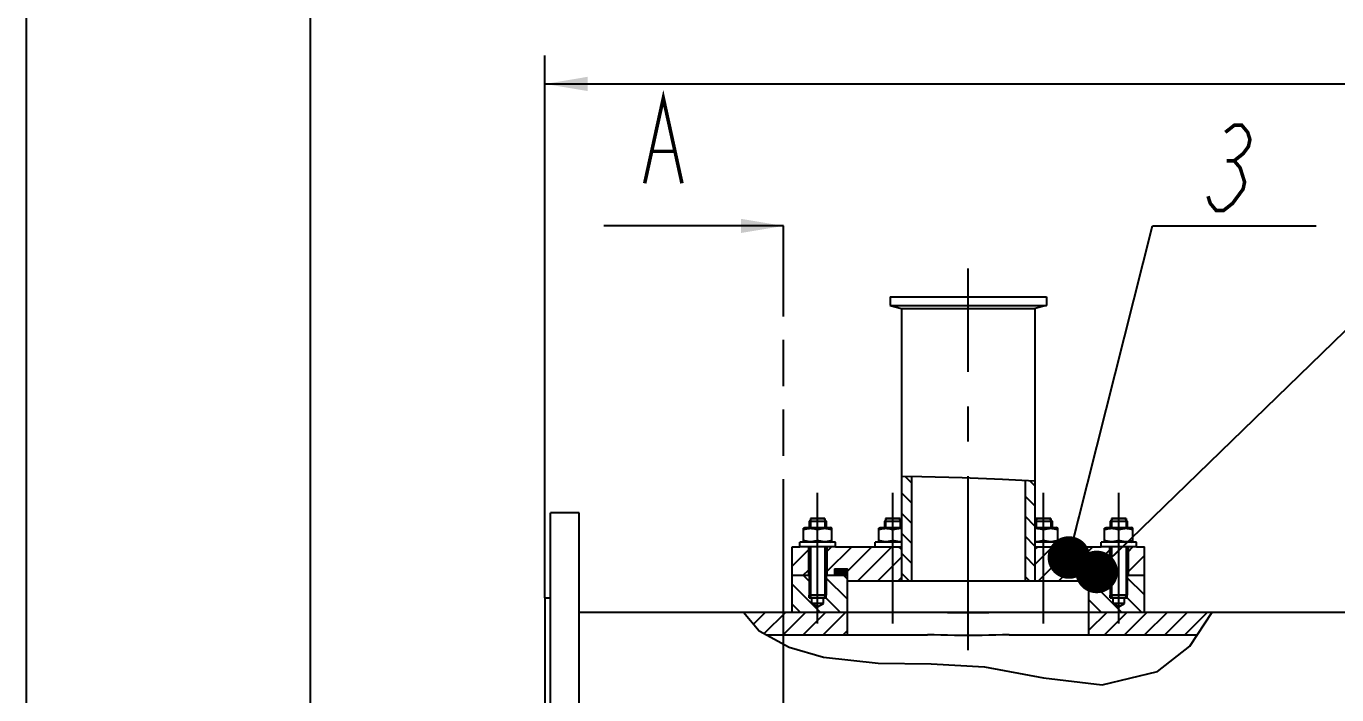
# Model space of a CAD drawing. Header units: millimetres. Extents: x 0 to 594, y 0 to 420.
# Drawn here: x 0 to 92.3, y 294.4 to 341.5 of the extents above; entities that cross this region are included whole.
import ezdxf

# ---------------------------------------------------------------- set-up
doc = ezdxf.new("R2010")
doc.units = ezdxf.units.MM
doc.header["$LTSCALE"] = 32.67
doc.linetypes.add('CENTER', pattern=[0.6, 0.375, -0.075, 0.075, -0.075])
doc.linetypes.add('PHANTOM', pattern=[0.8, 0.45, -0.05, 0.1, -0.05, 0.1, -0.05])
doc.layers.get('0').update_dxf_attribs({"linetype": 'CONTINUOUS'})
for name, color, linetype in [('ALL_AXIS', 7, 'CONTINUOUS'), ('ALL_CHAMFER', 7, 'CONTINUOUS'), ('ALL_DIMENSIONS', 7, 'CONTINUOUS'), ('ALL_ROUND', 7, 'CONTINUOUS'), ('DEFAULT_3', 7, 'PHANTOM')]:
    doc.layers.add(name, color=color, linetype=linetype)
doc.styles.get("Standard").update_dxf_attribs({"font": 'txt', "width": 0.7})
doc.dimstyles.new('DIMSTYLE_1', dxfattribs={"dimtxt": 3.5, "dimasz": 3, "dimexe": 0.18, "dimexo": 0.0625, "dimgap": 0.09, "dimtad": 1, "dimlfac": 5, "dimdsep": 46, "dimtxsty": 'STANDARD', "dimblk": '_FILLED', "dimblk1": '_FILLED', "dimblk2": '_FILLED', "dimcen": 0.09, "dimadec": 0, "dimazin": 0, "dimtp": 1.2, "dimtm": 1.2, "dimtfac": 1, "dimtofl": 0, "dimtmove": 0, "dimatfit": 3, "dimldrblk": '_FILLED', "dimfxl": 1, "dimtolj": 1, "dimarcsym": 0})
doc.dimstyles.get("Standard").update_dxf_attribs({"dimtxt": 3.5, "dimasz": 3, "dimexe": 0.18, "dimexo": 0.0625, "dimgap": 0.09, "dimtad": 1, "dimdec": 5, "dimdsep": 46, "dimtxsty": 'STANDARD', "dimblk": '_FILLED', "dimblk1": '_FILLED', "dimblk2": '_FILLED', "dimcen": 0.09, "dimadec": 0, "dimazin": 0, "dimtol": 1, "dimtp": 1e-05, "dimtm": 1e-05, "dimtfac": 1, "dimtdec": 5, "dimtofl": 0, "dimtmove": 0, "dimatfit": 3, "dimldrblk": '_FILLED', "dimfxl": 1, "dimtolj": 1, "dimarcsym": 0})

# ---------------------------------------------------------------- blocks, each defined once
blk = doc.blocks.new('_FILLED')
at = {"color": 0, "linetype": 'ByBlock'}
blk.add_solid([(0, 0), (-1, 0.167), (-1, -0.167)], dxfattribs=at)
blk = doc.blocks.new('*D2')
at = {"layer": 'ALL_DIMENSIONS', "color": 2, "linetype": 'Continuous'}
for p, q in [((36.52, 301.212), (36.52, 339.412)), ((434.52, 301.212), (434.52, 339.412)), ((36.52, 337.412), (235.52, 337.412)), ((434.52, 337.412), (235.52, 337.412))]:
    blk.add_line(p, q, dxfattribs=at)
at = {"layer": 'ALL_DIMENSIONS', "color": 2, "linetype": 'Continuous', "xscale": 3, "yscale": 3, "zscale": 3, "rotation": 180}
blk.add_blockref('_FILLED', (36.52, 337.412), dxfattribs=at)
at = {"layer": 'ALL_DIMENSIONS', "color": 2, "linetype": 'Continuous', "xscale": 3, "yscale": 3, "zscale": 3}
blk.add_blockref('_FILLED', (434.52, 337.412), dxfattribs=at)
blk = doc.blocks.new('BOM BALLOON 62_BL2', base_point=(85.053, 330.957))
at = {"color": 2, "linetype": 'Continuous'}
blk.add_line((79.291, 327.412), (90.815, 327.412), dxfattribs=at)
at = {"color": 2, "linetype": 'Continuous', "const_width": 0.25}
for points in [[(84.421, 334.002), (85.053, 334.502), (85.578, 334.502), (85.996, 334.002), (86.153, 333.502), (86.046, 333.002), (85.677, 332.502), (85.046, 332.002), (85.465, 331.502), (85.621, 331.002), (85.777, 330.502), (85.671, 330.002), (85.302, 329.502), (84.934, 329.002), (84.302, 328.502), (83.777, 328.502), (83.359, 329.002), (83.202, 329.502)], [(84.521, 332.002), (85.046, 332.002)]]:
    blk.add_lwpolyline(points, dxfattribs=at)

msp = doc.modelspace()

# ---------------------------------------------------------------- linework, layer by layer
at = {"color": 7, "linetype": 'Continuous'}
for p, q in [((0, 420), (0, 0)), ((20, 415), (20, 5)), ((61.62, 309.7654), (61.62, 302.4122)), ((63.0647, 309.7351), (61.62, 309.7654)), ((62.32, 309.7507), (62.32, 302.4122)), ((65.892, 309.6572), (63.0647, 309.7351)), ((68.7219, 309.5541), (65.892, 309.6572)), ((71.02, 309.4251), (68.7219, 309.5541)), ((70.32, 309.4644), (70.32, 302.4122)), ((71.02, 309.4251), (71.02, 302.4122)), ((36.92, 245.2122), (36.92, 307.2122)), ((38.92, 307.2122), (36.92, 307.2122)), ((38.92, 245.2122), (38.92, 307.2122)), ((56.2334, 306.8122), (55.2066, 306.8122)), ((61.5334, 306.8122), (60.5066, 306.8122)), ((72.1334, 306.8122), (71.1066, 306.8122)), ((77.4334, 306.8122), (76.4066, 306.8122)), ((54.72, 306.1145), (54.82, 306.1722)), ((54.72, 305.19), (54.72, 306.1145)), ((54.82, 306.1722), (56.62, 306.1722)), ((55.72, 305.2793), (55.72, 306.0252)), ((56.72, 306.1145), (56.62, 306.1722)), ((56.72, 305.19), (56.72, 306.1145)), ((60.02, 306.1145), (60.12, 306.1722)), ((60.02, 305.19), (60.02, 306.1145)), ((60.12, 306.1722), (61.62, 306.1722)), ((61.02, 305.2793), (61.02, 306.0252)), ((71.02, 306.1722), (72.52, 306.1722)), ((71.62, 305.2793), (71.62, 306.0252)), ((72.62, 306.1145), (72.52, 306.1722)), ((72.62, 305.19), (72.62, 306.1145)), ((75.92, 306.1145), (76.02, 306.1722)), ((75.92, 305.19), (75.92, 306.1145)), ((76.02, 306.1722), (77.82, 306.1722)), ((76.92, 305.2793), (76.92, 306.0252)), ((77.92, 306.1145), (77.82, 306.1722)), ((77.92, 305.19), (77.92, 306.1145)), ((53.92, 300.2122), (53.92, 304.8122)), ((53.92, 304.8122), (54.47, 304.8122)), ((54.82, 305.1322), (54.72, 305.19)), ((55.07, 304.8122), (55.07, 302.8122)), ((56.37, 304.8122), (56.37, 302.8122)), ((56.62, 305.1322), (56.72, 305.19)), ((56.97, 304.8122), (61.62, 304.8122)), ((60.12, 305.1322), (60.02, 305.19)), ((61.62, 304.6122), (61.42, 304.8122)), ((71.02, 304.6122), (71.22, 304.8122)), ((71.02, 304.8122), (75.67, 304.8122)), ((72.52, 305.1322), (72.62, 305.19)), ((76.02, 305.1322), (75.92, 305.19)), ((76.27, 304.8122), (76.27, 302.8122)), ((77.57, 304.8122), (77.57, 302.8122)), ((77.82, 305.1322), (77.92, 305.19)), ((78.17, 304.8122), (78.72, 304.8122)), ((78.72, 300.2122), (78.72, 304.8122)), ((53.92, 302.8122), (55.12, 302.8122)), ((55.12, 302.8122), (55.12, 301.4122)), ((56.32, 302.8122), (56.32, 301.4122)), ((56.32, 302.8122), (57.82, 302.8122)), ((56.92, 302.8122), (56.92, 303.2522)), ((56.92, 303.2522), (57.82, 303.2522)), ((57.82, 298.6122), (57.82, 303.2522)), ((74.82, 298.6122), (74.82, 303.2522)), ((74.82, 303.2522), (75.72, 303.2522)), ((74.82, 302.8122), (76.32, 302.8122)), ((75.72, 302.8122), (75.72, 303.2522)), ((76.32, 302.8122), (76.32, 301.4122)), ((77.52, 302.8122), (77.52, 301.4122)), ((77.52, 302.8122), (78.72, 302.8122)), ((57.82, 302.4122), (74.82, 302.4122)), ((36.52, 301.2122), (36.52, 251.2122)), ((36.52, 301.2122), (36.92, 301.2122)), ((55.32, 301.2122), (55.12, 301.4122)), ((55.12, 301.2122), (56.32, 301.2122)), ((55.32, 300.8122), (55.32, 301.2122)), ((55.72, 300.5719), (55.32, 300.8122)), ((56.12, 300.8122), (55.32, 300.8122)), ((55.72, 300.5719), (56.12, 300.8122)), ((56.12, 301.2122), (56.32, 301.4122)), ((56.12, 300.8122), (56.12, 301.2122)), ((76.52, 301.2122), (76.32, 301.4122)), ((76.32, 301.2122), (77.52, 301.2122)), ((76.52, 300.8122), (76.52, 301.2122)), ((76.92, 300.5719), (76.52, 300.8122)), ((77.32, 300.8122), (76.52, 300.8122)), ((76.92, 300.5719), (77.32, 300.8122)), ((77.32, 301.2122), (77.52, 301.4122)), ((77.32, 300.8122), (77.32, 301.2122)), ((38.92, 300.2122), (256.8496, 300.2122)), ((50.5099, 300.2122), (51.6035, 298.8824)), ((81.9228, 297.8169), (83.4867, 300.2122)), ((51.6035, 298.8824), (53.7139, 297.7305)), ((52.0985, 298.6122), (63.4477, 298.6122)), ((69.1923, 298.6122), (82.4421, 298.6122)), ((53.7139, 297.7305), (56.123, 297.0369)), ((79.6569, 296.0211), (81.9228, 297.8169)), ((56.123, 297.0369), (59.9893, 296.6074)), ((59.9893, 296.6074), (63.7197, 296.5731)), ((63.7197, 296.5731), (67.4667, 296.3597)), ((67.4667, 296.3597), (71.6137, 295.5866)), ((71.6137, 295.5866), (75.7467, 295.0919)), ((75.7467, 295.0919), (79.6569, 296.0211))]:
    msp.add_line(p, q, dxfattribs=at)
at = {"color": 5, "linetype": 'Continuous'}
msp.add_line((46.6544, 327.4122), (40.6544, 327.4122), dxfattribs=at)
at = {"color": 2, "linetype": 'Continuous'}
for p, q in [((62.32, 309.315), (61.8749, 309.7601)), ((71.02, 309.1003), (70.6759, 309.4444)), ((62.32, 307.9008), (61.62, 308.6008)), ((71.02, 307.6861), (70.32, 308.3861)), ((55.2066, 306.8122), (55.2066, 306.1722)), ((56.2334, 306.8122), (56.2334, 306.1722)), ((60.5066, 306.8122), (60.5066, 306.1722)), ((61.5334, 306.8122), (61.5334, 306.1722)), ((62.32, 306.4866), (61.62, 307.1866)), ((71.02, 306.2719), (70.32, 306.9719)), ((71.1066, 306.8122), (71.1066, 306.1722)), ((72.1334, 306.8122), (72.1334, 306.1722)), ((76.4066, 306.8122), (76.4066, 306.1722)), ((77.4334, 306.8122), (77.4334, 306.1722)), ((62.32, 305.0724), (61.62, 305.7724)), ((71.02, 304.8577), (70.32, 305.5577)), ((53.92, 303.4413), (55.07, 304.5913)), ((55.2066, 304.8122), (55.2066, 301.2122)), ((56.2334, 304.8122), (56.2334, 301.2122)), ((56.37, 304.4771), (56.7051, 304.8122)), ((56.37, 303.0629), (58.1194, 304.8122)), ((57.82, 303.0986), (59.5336, 304.8122)), ((58.5478, 302.4122), (60.9478, 304.8122)), ((71.02, 303.5707), (72.2615, 304.8122)), ((71.2757, 302.4122), (73.6757, 304.8122)), ((72.6899, 302.4122), (75.0899, 304.8122)), ((74.9441, 303.2522), (76.27, 304.5781)), ((76.4066, 304.8122), (76.4066, 301.2122)), ((77.4334, 304.8122), (77.4334, 301.2122)), ((77.57, 304.4639), (77.9183, 304.8122)), ((59.962, 302.4122), (61.62, 304.0702)), ((62.32, 303.6582), (61.62, 304.3582)), ((71.02, 303.4435), (70.32, 304.1435)), ((77.57, 303.0497), (78.72, 304.1997)), ((54.7051, 302.8122), (55.07, 303.1771)), ((55.12, 302.398), (54.7057, 302.8122)), ((56.92, 303.2404), (56.9318, 303.2522)), ((56.92, 303.2263), (56.9459, 303.2522)), ((56.92, 303.2122), (56.9601, 303.2522)), ((56.92, 303.198), (56.9742, 303.2522)), ((56.92, 303.1839), (56.9883, 303.2522)), ((56.92, 303.1697), (57.0025, 303.2522)), ((56.92, 303.1556), (57.0166, 303.2522)), ((56.92, 303.1415), (57.0308, 303.2522)), ((56.92, 303.1273), (57.0449, 303.2522)), ((56.92, 303.1132), (57.059, 303.2522)), ((56.92, 303.099), (57.0732, 303.2522)), ((56.92, 303.0849), (57.0873, 303.2522)), ((56.92, 303.0707), (57.1015, 303.2522)), ((56.92, 303.0566), (57.1156, 303.2522)), ((56.92, 303.0425), (57.1298, 303.2522)), ((56.92, 303.0283), (57.1439, 303.2522)), ((56.92, 303.0142), (57.158, 303.2522)), ((56.92, 303), (57.1722, 303.2522)), ((56.92, 302.9859), (57.1863, 303.2522)), ((56.92, 302.9717), (57.2005, 303.2522)), ((56.92, 302.9576), (57.2146, 303.2522)), ((56.92, 302.9435), (57.2288, 303.2522)), ((56.92, 302.9293), (57.2429, 303.2522)), ((56.92, 302.9152), (57.257, 303.2522)), ((56.92, 302.901), (57.2712, 303.2522)), ((56.92, 302.8869), (57.2853, 303.2522)), ((56.92, 302.8728), (57.2995, 303.2522)), ((56.92, 302.8586), (57.3136, 303.2522)), ((56.92, 302.8445), (57.3277, 303.2522)), ((56.92, 302.8303), (57.3419, 303.2522)), ((56.92, 302.8162), (57.356, 303.2522)), ((57.356, 302.8122), (56.92, 303.2483)), ((57.3419, 302.8122), (56.92, 303.2342)), ((57.3277, 302.8122), (56.92, 303.22)), ((57.3136, 302.8122), (56.92, 303.2059)), ((57.2995, 302.8122), (56.92, 303.1917)), ((57.2853, 302.8122), (56.92, 303.1776)), ((57.2712, 302.8122), (56.92, 303.1634)), ((57.257, 302.8122), (56.92, 303.1493)), ((57.2429, 302.8122), (56.92, 303.1352)), ((57.2288, 302.8122), (56.92, 303.121)), ((57.2146, 302.8122), (56.92, 303.1069)), ((57.2005, 302.8122), (56.92, 303.0927)), ((57.1863, 302.8122), (56.92, 303.0786)), ((57.1722, 302.8122), (56.92, 303.0645)), ((57.158, 302.8122), (56.92, 303.0503)), ((57.1439, 302.8122), (56.92, 303.0362)), ((57.1298, 302.8122), (56.92, 303.022)), ((57.1156, 302.8122), (56.92, 303.0079)), ((57.1015, 302.8122), (56.92, 302.9937)), ((57.0873, 302.8122), (56.92, 302.9796)), ((57.0732, 302.8122), (56.92, 302.9655)), ((57.059, 302.8122), (56.92, 302.9513)), ((57.0449, 302.8122), (56.92, 302.9372)), ((57.0308, 302.8122), (56.92, 302.923)), ((57.0166, 302.8122), (56.92, 302.9089)), ((57.0025, 302.8122), (56.92, 302.8947)), ((56.9883, 302.8122), (56.92, 302.8806)), ((56.9742, 302.8122), (56.92, 302.8665)), ((56.9601, 302.8122), (56.92, 302.8523)), ((56.9459, 302.8122), (56.92, 302.8382)), ((56.9318, 302.8122), (56.92, 302.824)), ((56.9302, 302.8122), (57.3702, 303.2522)), ((57.3702, 302.8122), (56.9302, 303.2522)), ((56.9443, 302.8122), (57.3843, 303.2522)), ((57.3843, 302.8122), (56.9443, 303.2522)), ((56.9585, 302.8122), (57.3985, 303.2522)), ((57.3985, 302.8122), (56.9585, 303.2522)), ((56.9726, 302.8122), (57.4126, 303.2522)), ((57.4126, 302.8122), (56.9726, 303.2522)), ((56.9867, 302.8122), (57.4267, 303.2522)), ((57.4267, 302.8122), (56.9867, 303.2522)), ((57.0009, 302.8122), (57.4409, 303.2522)), ((57.4409, 302.8122), (57.0009, 303.2522)), ((57.015, 302.8122), (57.455, 303.2522)), ((57.455, 302.8122), (57.015, 303.2522)), ((57.0292, 302.8122), (57.4692, 303.2522)), ((57.4692, 302.8122), (57.0292, 303.2522)), ((57.0433, 302.8122), (57.4833, 303.2522)), ((57.4833, 302.8122), (57.0433, 303.2522)), ((57.0575, 302.8122), (57.4975, 303.2522)), ((57.4975, 302.8122), (57.0575, 303.2522)), ((57.0716, 302.8122), (57.5116, 303.2522)), ((57.5116, 302.8122), (57.0716, 303.2522)), ((57.0857, 302.8122), (57.5257, 303.2522)), ((57.5257, 302.8122), (57.0857, 303.2522)), ((57.0999, 302.8122), (57.5399, 303.2522)), ((57.5399, 302.8122), (57.0999, 303.2522)), ((57.114, 302.8122), (57.554, 303.2522)), ((57.554, 302.8122), (57.114, 303.2522)), ((57.1282, 302.8122), (57.5682, 303.2522)), ((57.5682, 302.8122), (57.1282, 303.2522)), ((57.1423, 302.8122), (57.5823, 303.2522)), ((57.5823, 302.8122), (57.1423, 303.2522)), ((57.1564, 302.8122), (57.5964, 303.2522)), ((57.5964, 302.8122), (57.1564, 303.2522)), ((57.1706, 302.8122), (57.6106, 303.2522)), ((57.6106, 302.8122), (57.1706, 303.2522)), ((57.1847, 302.8122), (57.6247, 303.2522)), ((57.6247, 302.8122), (57.1847, 303.2522)), ((57.1989, 302.8122), (57.6389, 303.2522)), ((57.6389, 302.8122), (57.1989, 303.2522)), ((57.213, 302.8122), (57.653, 303.2522)), ((57.653, 302.8122), (57.213, 303.2522)), ((57.2272, 302.8122), (57.6672, 303.2522)), ((57.6672, 302.8122), (57.2272, 303.2522)), ((57.2413, 302.8122), (57.6813, 303.2522)), ((57.6813, 302.8122), (57.2413, 303.2522)), ((57.2554, 302.8122), (57.6954, 303.2522)), ((57.6954, 302.8122), (57.2554, 303.2522)), ((57.2696, 302.8122), (57.7096, 303.2522)), ((57.7096, 302.8122), (57.2696, 303.2522)), ((57.2837, 302.8122), (57.7237, 303.2522)), ((57.7237, 302.8122), (57.2837, 303.2522)), ((57.2979, 302.8122), (57.7379, 303.2522)), ((57.7379, 302.8122), (57.2979, 303.2522)), ((57.312, 302.8122), (57.752, 303.2522)), ((57.752, 302.8122), (57.312, 303.2522)), ((57.3262, 302.8122), (57.7662, 303.2522)), ((57.7662, 302.8122), (57.3262, 303.2522)), ((57.3403, 302.8122), (57.7803, 303.2522)), ((57.7803, 302.8122), (57.3403, 303.2522)), ((57.3544, 302.8122), (57.7944, 303.2522)), ((57.7944, 302.8122), (57.3544, 303.2522)), ((57.3686, 302.8122), (57.8086, 303.2522)), ((57.8086, 302.8122), (57.3686, 303.2522)), ((57.82, 302.815), (57.3827, 303.2522)), ((57.3827, 302.8122), (57.82, 303.2495)), ((57.82, 302.8291), (57.3969, 303.2522)), ((57.3969, 302.8122), (57.82, 303.2354)), ((57.82, 302.8433), (57.411, 303.2522)), ((57.411, 302.8122), (57.82, 303.2212)), ((57.82, 302.8574), (57.4251, 303.2522)), ((57.4251, 302.8122), (57.82, 303.2071)), ((57.82, 302.8716), (57.4393, 303.2522)), ((57.4393, 302.8122), (57.82, 303.1929)), ((57.82, 302.8857), (57.4534, 303.2522)), ((57.4534, 302.8122), (57.82, 303.1788)), ((57.82, 302.8998), (57.4676, 303.2522)), ((57.4676, 302.8122), (57.82, 303.1646)), ((57.82, 302.914), (57.4817, 303.2522)), ((57.4817, 302.8122), (57.82, 303.1505)), ((57.82, 302.9281), (57.4959, 303.2522)), ((57.4959, 302.8122), (57.82, 303.1364)), ((57.82, 302.9423), (57.51, 303.2522)), ((57.51, 302.8122), (57.82, 303.1222)), ((57.82, 302.9564), (57.5241, 303.2522)), ((57.5241, 302.8122), (57.82, 303.1081)), ((57.82, 302.5264), (57.5342, 302.8122)), ((57.82, 302.9706), (57.5383, 303.2522)), ((57.5383, 302.8122), (57.82, 303.0939)), ((57.82, 302.9847), (57.5524, 303.2522)), ((57.5524, 302.8122), (57.82, 303.0798)), ((57.82, 302.9988), (57.5666, 303.2522)), ((57.5666, 302.8122), (57.82, 303.0656)), ((57.82, 303.013), (57.5807, 303.2522)), ((57.5807, 302.8122), (57.82, 303.0515)), ((57.82, 303.0271), (57.5949, 303.2522)), ((57.5949, 302.8122), (57.82, 303.0374)), ((57.82, 303.0413), (57.609, 303.2522)), ((57.609, 302.8122), (57.82, 303.0232)), ((57.82, 303.0554), (57.6231, 303.2522)), ((57.6231, 302.8122), (57.82, 303.0091)), ((57.82, 303.0695), (57.6373, 303.2522)), ((57.6373, 302.8122), (57.82, 302.9949)), ((57.82, 303.0837), (57.6514, 303.2522)), ((57.6514, 302.8122), (57.82, 302.9808)), ((57.82, 303.0978), (57.6656, 303.2522)), ((57.6656, 302.8122), (57.82, 302.9667)), ((57.82, 303.112), (57.6797, 303.2522)), ((57.6797, 302.8122), (57.82, 302.9525)), ((57.82, 303.1261), (57.6938, 303.2522)), ((57.6938, 302.8122), (57.82, 302.9384)), ((57.82, 303.1403), (57.708, 303.2522)), ((57.708, 302.8122), (57.82, 302.9242)), ((57.82, 303.1544), (57.7221, 303.2522)), ((57.7221, 302.8122), (57.82, 302.9101)), ((57.82, 303.1685), (57.7363, 303.2522)), ((57.7363, 302.8122), (57.82, 302.8959)), ((57.82, 303.1827), (57.7504, 303.2522)), ((57.7504, 302.8122), (57.82, 302.8818)), ((57.82, 303.1968), (57.7646, 303.2522)), ((57.7646, 302.8122), (57.82, 302.8677)), ((57.82, 303.211), (57.7787, 303.2522)), ((57.7787, 302.8122), (57.82, 302.8535)), ((57.82, 303.2251), (57.7928, 303.2522)), ((57.7928, 302.8122), (57.82, 302.8394)), ((57.82, 303.2393), (57.807, 303.2522)), ((57.807, 302.8122), (57.82, 302.8252)), ((61.3762, 302.4122), (61.62, 302.656)), ((62.1517, 302.4122), (61.62, 302.944)), ((70.637, 302.4122), (70.32, 302.7292)), ((74.1041, 302.4122), (74.82, 303.1281)), ((74.82, 303.2506), (74.8216, 303.2522)), ((74.82, 303.2365), (74.8357, 303.2522)), ((74.82, 303.2224), (74.8499, 303.2522)), ((74.82, 303.2082), (74.864, 303.2522)), ((74.82, 303.1941), (74.8781, 303.2522)), ((74.82, 303.1799), (74.8923, 303.2522)), ((74.82, 303.1658), (74.9064, 303.2522)), ((74.82, 303.1517), (74.9206, 303.2522)), ((74.82, 303.1375), (74.9347, 303.2522)), ((74.82, 303.1234), (74.9488, 303.2522)), ((74.82, 303.1092), (74.963, 303.2522)), ((74.82, 303.0951), (74.9771, 303.2522)), ((74.82, 303.0809), (74.9913, 303.2522)), ((74.82, 303.0668), (75.0054, 303.2522)), ((74.82, 303.0527), (75.0196, 303.2522)), ((74.82, 303.0385), (75.0337, 303.2522)), ((74.82, 303.0244), (75.0478, 303.2522)), ((74.82, 303.0102), (75.062, 303.2522)), ((74.82, 302.9961), (75.0761, 303.2522)), ((74.82, 302.9819), (75.0903, 303.2522)), ((74.82, 302.9678), (75.1044, 303.2522)), ((74.82, 302.9537), (75.1186, 303.2522)), ((74.82, 302.9395), (75.1327, 303.2522)), ((74.82, 302.9254), (75.1468, 303.2522)), ((74.82, 302.9112), (75.161, 303.2522)), ((74.82, 302.8971), (75.1751, 303.2522)), ((74.82, 302.883), (75.1893, 303.2522)), ((74.82, 302.8688), (75.2034, 303.2522)), ((74.82, 302.8547), (75.2175, 303.2522)), ((74.82, 302.8405), (75.2317, 303.2522)), ((74.82, 302.8264), (75.2458, 303.2522)), ((74.82, 302.8122), (75.26, 303.2522)), ((75.26, 302.8122), (74.82, 303.2522)), ((75.2458, 302.8122), (74.82, 303.2381)), ((75.2317, 302.8122), (74.82, 303.224)), ((75.2175, 302.8122), (74.82, 303.2098)), ((75.2034, 302.8122), (74.82, 303.1957)), ((75.1893, 302.8122), (74.82, 303.1815)), ((75.1751, 302.8122), (74.82, 303.1674)), ((75.161, 302.8122), (74.82, 303.1532)), ((75.1468, 302.8122), (74.82, 303.1391)), ((75.1327, 302.8122), (74.82, 303.125)), ((75.1186, 302.8122), (74.82, 303.1108)), ((75.1044, 302.8122), (74.82, 303.0967)), ((75.0903, 302.8122), (74.82, 303.0825)), ((75.0761, 302.8122), (74.82, 303.0684)), ((75.062, 302.8122), (74.82, 303.0543)), ((75.0478, 302.8122), (74.82, 303.0401)), ((75.0337, 302.8122), (74.82, 303.026)), ((75.0196, 302.8122), (74.82, 303.0118)), ((75.0054, 302.8122), (74.82, 302.9977)), ((74.9913, 302.8122), (74.82, 302.9835)), ((74.9771, 302.8122), (74.82, 302.9694)), ((74.963, 302.8122), (74.82, 302.9553)), ((74.9488, 302.8122), (74.82, 302.9411)), ((74.9347, 302.8122), (74.82, 302.927)), ((74.9206, 302.8122), (74.82, 302.9128)), ((74.9064, 302.8122), (74.82, 302.8987)), ((74.8923, 302.8122), (74.82, 302.8845)), ((74.8781, 302.8122), (74.82, 302.8704)), ((74.864, 302.8122), (74.82, 302.8563)), ((74.8499, 302.8122), (74.82, 302.8421)), ((74.8357, 302.8122), (74.82, 302.828)), ((74.8216, 302.8122), (74.82, 302.8138)), ((74.8341, 302.8122), (75.2741, 303.2522)), ((75.2741, 302.8122), (74.8341, 303.2522)), ((74.8483, 302.8122), (75.2883, 303.2522)), ((75.2883, 302.8122), (74.8483, 303.2522)), ((74.8624, 302.8122), (75.3024, 303.2522)), ((75.3024, 302.8122), (74.8624, 303.2522)), ((74.8765, 302.8122), (75.3165, 303.2522)), ((75.3165, 302.8122), (74.8765, 303.2522)), ((74.8907, 302.8122), (75.3307, 303.2522)), ((75.3307, 302.8122), (74.8907, 303.2522)), ((74.9048, 302.8122), (75.3448, 303.2522)), ((75.3448, 302.8122), (74.9048, 303.2522)), ((74.919, 302.8122), (75.359, 303.2522)), ((75.359, 302.8122), (74.919, 303.2522)), ((74.9331, 302.8122), (75.3731, 303.2522)), ((75.3731, 302.8122), (74.9331, 303.2522)), ((74.9473, 302.8122), (75.3873, 303.2522)), ((75.3873, 302.8122), (74.9473, 303.2522)), ((74.9614, 302.8122), (75.4014, 303.2522)), ((75.4014, 302.8122), (74.9614, 303.2522)), ((74.9755, 302.8122), (75.4155, 303.2522)), ((75.4155, 302.8122), (74.9755, 303.2522)), ((74.9897, 302.8122), (75.4297, 303.2522)), ((75.4297, 302.8122), (74.9897, 303.2522)), ((75.0038, 302.8122), (75.4438, 303.2522)), ((75.4438, 302.8122), (75.0038, 303.2522)), ((75.018, 302.8122), (75.458, 303.2522)), ((75.458, 302.8122), (75.018, 303.2522)), ((75.0321, 302.8122), (75.4721, 303.2522)), ((75.4721, 302.8122), (75.0321, 303.2522)), ((75.0462, 302.8122), (75.4862, 303.2522)), ((75.4862, 302.8122), (75.0462, 303.2522)), ((75.0604, 302.8122), (75.5004, 303.2522)), ((75.5004, 302.8122), (75.0604, 303.2522)), ((75.0745, 302.8122), (75.5145, 303.2522)), ((75.5145, 302.8122), (75.0745, 303.2522)), ((75.0887, 302.8122), (75.5287, 303.2522)), ((75.5287, 302.8122), (75.0887, 303.2522)), ((75.1028, 302.8122), (75.5428, 303.2522)), ((75.5428, 302.8122), (75.1028, 303.2522)), ((75.117, 302.8122), (75.557, 303.2522)), ((75.557, 302.8122), (75.117, 303.2522)), ((75.1311, 302.8122), (75.5711, 303.2522)), ((75.5711, 302.8122), (75.1311, 303.2522)), ((75.1452, 302.8122), (75.5852, 303.2522)), ((75.5852, 302.8122), (75.1452, 303.2522)), ((75.1594, 302.8122), (75.5994, 303.2522)), ((75.5994, 302.8122), (75.1594, 303.2522)), ((75.1735, 302.8122), (75.6135, 303.2522)), ((75.6135, 302.8122), (75.1735, 303.2522)), ((75.1877, 302.8122), (75.6277, 303.2522)), ((75.6277, 302.8122), (75.1877, 303.2522)), ((75.2018, 302.8122), (75.6418, 303.2522)), ((75.6418, 302.8122), (75.2018, 303.2522)), ((75.216, 302.8122), (75.656, 303.2522)), ((75.656, 302.8122), (75.216, 303.2522)), ((75.2301, 302.8122), (75.6701, 303.2522)), ((75.6701, 302.8122), (75.2301, 303.2522)), ((75.2442, 302.8122), (75.6842, 303.2522)), ((75.6842, 302.8122), (75.2442, 303.2522)), ((75.2584, 302.8122), (75.6984, 303.2522)), ((75.6984, 302.8122), (75.2584, 303.2522)), ((75.2725, 302.8122), (75.7125, 303.2522)), ((75.7125, 302.8122), (75.2725, 303.2522)), ((75.72, 302.8189), (75.2867, 303.2522)), ((75.2867, 302.8122), (75.72, 303.2456)), ((75.72, 302.8331), (75.3008, 303.2522)), ((75.3008, 302.8122), (75.72, 303.2314)), ((75.72, 302.8472), (75.315, 303.2522)), ((75.315, 302.8122), (75.72, 303.2173)), ((75.72, 302.8614), (75.3291, 303.2522)), ((75.3291, 302.8122), (75.72, 303.2031)), ((75.72, 302.8755), (75.3432, 303.2522)), ((75.3432, 302.8122), (75.72, 303.189)), ((75.72, 302.8896), (75.3574, 303.2522)), ((75.3574, 302.8122), (75.72, 303.1748)), ((75.72, 302.9038), (75.3715, 303.2522)), ((75.3715, 302.8122), (75.72, 303.1607)), ((75.72, 302.9179), (75.3857, 303.2522)), ((75.3857, 302.8122), (75.72, 303.1466)), ((75.72, 302.9321), (75.3998, 303.2522)), ((75.3998, 302.8122), (75.72, 303.1324)), ((75.72, 302.9462), (75.4139, 303.2522)), ((75.4139, 302.8122), (75.72, 303.1183)), ((75.72, 302.9604), (75.4281, 303.2522)), ((75.4281, 302.8122), (75.72, 303.1041)), ((75.72, 302.9745), (75.4422, 303.2522)), ((75.4422, 302.8122), (75.72, 303.09)), ((75.72, 302.9886), (75.4564, 303.2522)), ((75.4564, 302.8122), (75.72, 303.0758)), ((75.72, 303.0028), (75.4705, 303.2522)), ((75.4705, 302.8122), (75.72, 303.0617)), ((75.72, 303.0169), (75.4847, 303.2522)), ((75.4847, 302.8122), (75.72, 303.0476)), ((75.72, 303.0311), (75.4988, 303.2522)), ((75.4988, 302.8122), (75.72, 303.0334)), ((75.72, 303.0452), (75.5129, 303.2522)), ((75.5129, 302.8122), (75.72, 303.0193)), ((75.72, 303.0594), (75.5271, 303.2522)), ((75.5271, 302.8122), (75.72, 303.0051)), ((75.72, 303.0735), (75.5412, 303.2522)), ((75.5412, 302.8122), (75.72, 302.991)), ((75.72, 303.0876), (75.5554, 303.2522)), ((75.5554, 302.8122), (75.72, 302.9769)), ((75.72, 303.1018), (75.5695, 303.2522)), ((75.5695, 302.8122), (75.72, 302.9627)), ((75.72, 303.1159), (75.5837, 303.2522)), ((75.5837, 302.8122), (75.72, 302.9486)), ((75.72, 303.1301), (75.5978, 303.2522)), ((75.5978, 302.8122), (75.72, 302.9344)), ((75.72, 303.1442), (75.6119, 303.2522)), ((75.6119, 302.8122), (75.72, 302.9203)), ((75.72, 303.1583), (75.6261, 303.2522)), ((75.6261, 302.8122), (75.72, 302.9061)), ((75.72, 303.1725), (75.6402, 303.2522)), ((75.6402, 302.8122), (75.72, 302.892)), ((75.72, 303.1866), (75.6544, 303.2522)), ((75.6544, 302.8122), (75.72, 302.8779)), ((75.72, 303.2008), (75.6685, 303.2522)), ((75.6685, 302.8122), (75.72, 302.8637)), ((75.72, 303.2149), (75.6826, 303.2522)), ((75.6826, 302.8122), (75.72, 302.8496)), ((75.72, 303.2291), (75.6968, 303.2522)), ((75.6968, 302.8122), (75.72, 302.8354)), ((75.72, 303.2432), (75.7109, 303.2522)), ((75.7109, 302.8122), (75.72, 302.8213)), ((75.9183, 302.8122), (76.27, 303.1639)), ((76.32, 302.4112), (75.9189, 302.8122)), ((55.8915, 300.2122), (53.92, 302.1838)), ((57.82, 301.1122), (56.32, 302.6122)), ((77.1047, 300.2122), (74.82, 302.497)), ((78.72, 301.4254), (77.52, 302.6254)), ((55.12, 301.2122), (55.12, 301.4122)), ((57.3057, 300.2122), (56.2129, 301.3051)), ((56.32, 301.2122), (56.32, 301.4122)), ((75.6905, 300.2122), (74.82, 301.0828)), ((76.32, 301.2122), (76.32, 301.4122)), ((78.5189, 300.2122), (77.4195, 301.3117)), ((77.52, 301.2122), (77.52, 301.4122)), ((50.5687, 300.1407), (50.6403, 300.2122)), ((51.2069, 299.3647), (52.0545, 300.2122)), ((51.9498, 298.6934), (53.4687, 300.2122)), ((53.2829, 298.6122), (54.8829, 300.2122)), ((54.4773, 300.2122), (53.92, 300.7696)), ((54.6971, 298.6122), (56.2971, 300.2122)), ((56.1113, 298.6122), (57.7113, 300.2122)), ((74.82, 298.9361), (76.0961, 300.2122)), ((75.9103, 298.6122), (77.5103, 300.2122)), ((77.3245, 298.6122), (78.9245, 300.2122)), ((78.7387, 298.6122), (80.3387, 300.2122)), ((80.1529, 298.6122), (81.7529, 300.2122)), ((81.5672, 298.6122), (83.1672, 300.2122)), ((57.5255, 298.6122), (57.82, 298.9067))]:
    msp.add_line(p, q, dxfattribs=at)
at = {"color": 7, "linetype": 'Continuous', "const_width": 0.25}
for points in [[(43.5419, 330.4123), (44.8544, 336.4123), (46.1669, 330.4123)], [(44.0669, 332.6622), (45.6419, 332.6622)]]:
    msp.add_lwpolyline(points, dxfattribs=at)
at = {"color": 7, "linetype": 'Continuous'}
for points in [[(54.72, 306.0252), (54.7726, 306.042), (54.8243, 306.0571), (54.8749, 306.0704), (54.9249, 306.0819), (54.9744, 306.0917), (55.0236, 306.0999), (55.0728, 306.1062), (55.1218, 306.1108), (55.1709, 306.1136), (55.2199, 306.1145), (55.269, 306.1136), (55.3181, 306.1108), (55.3671, 306.1062), (55.4162, 306.0999), (55.4654, 306.0918), (55.515, 306.0819), (55.5649, 306.0704), (55.6155, 306.0571), (55.6672, 306.0421), (55.72, 306.0252)], [(55.72, 306.0252), (55.7785, 306.0438), (55.8358, 306.0603), (55.8918, 306.0745), (55.9471, 306.0865), (56.0019, 306.0965), (56.0565, 306.1043), (56.111, 306.11), (56.1655, 306.1134), (56.22, 306.1145), (56.2745, 306.1134), (56.329, 306.1099), (56.3835, 306.1043), (56.4381, 306.0965), (56.493, 306.0865), (56.5482, 306.0745), (56.6042, 306.0602), (56.6615, 306.0438), (56.72, 306.0252)], [(60.02, 306.0252), (60.0726, 306.042), (60.1243, 306.0571), (60.1749, 306.0704), (60.2249, 306.0819), (60.2744, 306.0917), (60.3236, 306.0999), (60.3728, 306.1062), (60.4218, 306.1108), (60.4709, 306.1136), (60.5199, 306.1145), (60.569, 306.1136), (60.6181, 306.1108), (60.6671, 306.1062), (60.7162, 306.0999), (60.7654, 306.0918), (60.815, 306.0819), (60.8649, 306.0704), (60.9155, 306.0571), (60.9672, 306.0421), (61.02, 306.0252)], [(61.02, 306.0252), (61.0785, 306.0438), (61.1358, 306.0603), (61.1918, 306.0745), (61.2471, 306.0865), (61.3019, 306.0965), (61.3565, 306.1043), (61.411, 306.11), (61.4655, 306.1134), (61.52, 306.1145), (61.5745, 306.1134), (61.62, 306.1105)], [(71.02, 306.1106), (71.0218, 306.1108), (71.0709, 306.1136), (71.1199, 306.1145), (71.169, 306.1136), (71.2181, 306.1108), (71.2671, 306.1062), (71.3162, 306.0999), (71.3654, 306.0918), (71.415, 306.0819), (71.4649, 306.0704), (71.5155, 306.0571), (71.5672, 306.0421), (71.62, 306.0252)], [(71.62, 306.0252), (71.6785, 306.0438), (71.7358, 306.0603), (71.7918, 306.0745), (71.8471, 306.0865), (71.9019, 306.0965), (71.9565, 306.1043), (72.011, 306.11), (72.0655, 306.1134), (72.12, 306.1145), (72.1745, 306.1134), (72.229, 306.1099), (72.2835, 306.1043), (72.3381, 306.0965), (72.393, 306.0865), (72.4482, 306.0745), (72.5042, 306.0602), (72.5615, 306.0438), (72.62, 306.0252)], [(75.92, 306.0252), (75.9726, 306.042), (76.0243, 306.0571), (76.0749, 306.0704), (76.1249, 306.0819), (76.1744, 306.0917), (76.2236, 306.0999), (76.2728, 306.1062), (76.3218, 306.1108), (76.3709, 306.1136), (76.4199, 306.1145), (76.469, 306.1136), (76.5181, 306.1108), (76.5671, 306.1062), (76.6162, 306.0999), (76.6654, 306.0918), (76.715, 306.0819), (76.7649, 306.0704), (76.8155, 306.0571), (76.8672, 306.0421), (76.92, 306.0252)], [(76.92, 306.0252), (76.9785, 306.0438), (77.0358, 306.0603), (77.0918, 306.0745), (77.1471, 306.0865), (77.2019, 306.0965), (77.2565, 306.1043), (77.311, 306.11), (77.3655, 306.1134), (77.42, 306.1145), (77.4745, 306.1134), (77.529, 306.1099), (77.5835, 306.1043), (77.6381, 306.0965), (77.693, 306.0865), (77.7482, 306.0745), (77.8042, 306.0602), (77.8615, 306.0438), (77.92, 306.0252)], [(54.72, 305.2793), (54.7857, 305.2585), (54.85, 305.2404), (54.9128, 305.2252), (54.9747, 305.2127), (55.0362, 305.2028), (55.0975, 305.1957), (55.1588, 305.1914), (55.2201, 305.19), (55.2813, 305.1914), (55.3426, 305.1957), (55.4039, 305.2029), (55.4654, 305.2127), (55.5273, 305.2252), (55.59, 305.2405), (55.6543, 305.2585), (55.72, 305.2793)], [(55.72, 305.2793), (55.7857, 305.2585), (55.85, 305.2404), (55.9128, 305.2252), (55.9747, 305.2127), (56.0362, 305.2028), (56.0975, 305.1957), (56.1588, 305.1914), (56.2201, 305.19), (56.2813, 305.1914), (56.3426, 305.1957), (56.4039, 305.2029), (56.4654, 305.2127), (56.5273, 305.2252), (56.59, 305.2405), (56.6543, 305.2585), (56.72, 305.2793)], [(60.02, 305.2793), (60.0857, 305.2585), (60.15, 305.2404), (60.2128, 305.2252), (60.2747, 305.2127), (60.3362, 305.2028), (60.3975, 305.1957), (60.4588, 305.1914), (60.5201, 305.19), (60.5813, 305.1914), (60.6426, 305.1957), (60.7039, 305.2029), (60.7654, 305.2127), (60.8273, 305.2252), (60.89, 305.2405), (60.9543, 305.2585), (61.02, 305.2793)], [(61.02, 305.2793), (61.0857, 305.2585), (61.15, 305.2404), (61.2128, 305.2252), (61.2747, 305.2127), (61.3362, 305.2028), (61.3975, 305.1957), (61.4588, 305.1914), (61.5201, 305.19), (61.5813, 305.1914), (61.62, 305.1942)], [(71.02, 305.1941), (71.0588, 305.1914), (71.1201, 305.19), (71.1813, 305.1914), (71.2426, 305.1957), (71.3039, 305.2029), (71.3654, 305.2127), (71.4273, 305.2252), (71.49, 305.2405), (71.5543, 305.2585), (71.62, 305.2793)], [(71.62, 305.2793), (71.6857, 305.2585), (71.75, 305.2404), (71.8128, 305.2252), (71.8747, 305.2127), (71.9362, 305.2028), (71.9975, 305.1957), (72.0588, 305.1914), (72.1201, 305.19), (72.1813, 305.1914), (72.2426, 305.1957), (72.3039, 305.2029), (72.3654, 305.2127), (72.4273, 305.2252), (72.49, 305.2405), (72.5543, 305.2585), (72.62, 305.2793)], [(75.92, 305.2793), (75.9857, 305.2585), (76.05, 305.2404), (76.1128, 305.2252), (76.1747, 305.2127), (76.2362, 305.2028), (76.2975, 305.1957), (76.3588, 305.1914), (76.4201, 305.19), (76.4813, 305.1914), (76.5426, 305.1957), (76.6039, 305.2029), (76.6654, 305.2127), (76.7273, 305.2252), (76.79, 305.2405), (76.8543, 305.2585), (76.92, 305.2793)], [(76.92, 305.2793), (76.9857, 305.2585), (77.05, 305.2404), (77.1128, 305.2252), (77.1747, 305.2127), (77.2362, 305.2028), (77.2975, 305.1957), (77.3588, 305.1914), (77.4201, 305.19), (77.4813, 305.1914), (77.5426, 305.1957), (77.6039, 305.2029), (77.6654, 305.2127), (77.7273, 305.2252), (77.79, 305.2405), (77.8543, 305.2585), (77.92, 305.2793)], [(63.4477, 300.2122), (63.9127, 300.2094), (64.3839, 300.2027), (64.8622, 300.1947), (65.3453, 300.1875), (65.8318, 300.1826), (66.3199, 300.1809), (66.808, 300.1826), (67.2944, 300.1875), (67.7776, 300.1947), (68.2559, 300.2027), (68.7272, 300.2094), (69.1923, 300.2122)], [(69.1923, 298.6122), (68.727, 298.6074), (68.2556, 298.5962), (67.7775, 298.5829), (67.2946, 298.5708), (66.8083, 298.5625), (66.3203, 298.5596), (65.8323, 298.5625), (65.3459, 298.5708), (64.8629, 298.5829), (64.3846, 298.5962), (63.9131, 298.6074), (63.4477, 298.6122)]]:
    msp.add_lwpolyline(points, dxfattribs=at)
at = {"layer": 'ALL_AXIS', "color": 7, "linetype": 'CENTER'}
for p, q in [((66.32, 297.5311), (66.32, 324.4122)), ((55.72, 299.4122), (55.72, 308.6122)), ((61.02, 299.4122), (61.02, 308.6122)), ((71.62, 299.4122), (71.62, 308.6122)), ((76.92, 299.4122), (76.92, 308.6122)), ((53.32, 295.0622), (53.32, 295.7122)), ((53.32, 292.4122), (53.32, 295.0622))]:
    msp.add_line(p, q, dxfattribs=at)
at = {"layer": 'ALL_AXIS', "color": 7, "linetype": 'Continuous'}
for p, q in [((60.82, 322.4122), (60.82, 321.8122)), ((60.82, 322.4122), (71.82, 322.4122)), ((71.82, 322.4122), (71.82, 321.8122)), ((60.82, 321.8122), (61.62, 321.5979)), ((60.82, 321.8122), (71.82, 321.8122)), ((61.62, 321.5979), (61.62, 309.7654)), ((61.62, 321.5979), (71.02, 321.5979)), ((71.82, 321.8122), (71.02, 321.5979)), ((71.02, 321.5979), (71.02, 309.4251)), ((55.12, 306.6122), (55.12, 306.1722)), ((56.32, 306.6122), (56.32, 306.1722)), ((60.42, 306.6122), (60.42, 306.1722)), ((72.22, 306.6122), (72.22, 306.1722)), ((76.32, 306.6122), (76.32, 306.1722)), ((77.52, 306.6122), (77.52, 306.1722)), ((54.47, 304.8122), (54.47, 305.1322)), ((56.97, 305.1322), (54.47, 305.1322)), ((56.97, 304.8122), (54.47, 304.8122)), ((54.82, 305.1322), (54.72, 305.19)), ((55.12, 304.8122), (55.12, 301.4122)), ((56.32, 304.8122), (56.32, 301.4122)), ((56.62, 305.1322), (56.72, 305.19)), ((56.97, 304.8122), (56.97, 305.1322)), ((59.77, 304.8122), (59.77, 305.1322)), ((61.62, 305.1322), (59.77, 305.1322)), ((60.12, 305.1322), (60.02, 305.19)), ((72.87, 305.1322), (71.02, 305.1322)), ((72.52, 305.1322), (72.62, 305.19)), ((72.87, 304.8122), (72.87, 305.1322)), ((75.67, 304.8122), (75.67, 305.1322)), ((78.17, 305.1322), (75.67, 305.1322)), ((78.17, 304.8122), (75.67, 304.8122)), ((76.02, 305.1322), (75.92, 305.19)), ((76.32, 304.8122), (76.32, 301.4122)), ((77.52, 304.8122), (77.52, 301.4122)), ((77.82, 305.1322), (77.92, 305.19)), ((78.17, 304.8122), (78.17, 305.1322))]:
    msp.add_line(p, q, dxfattribs=at)
at = {"layer": 'ALL_CHAMFER', "color": 7, "linetype": 'Continuous'}
for p, q in [((55.32, 306.8122), (55.12, 306.6122)), ((55.12, 306.6122), (56.32, 306.6122)), ((55.32, 306.8122), (56.12, 306.8122)), ((56.12, 306.8122), (56.32, 306.6122)), ((60.62, 306.8122), (60.42, 306.6122)), ((60.42, 306.6122), (61.62, 306.6122)), ((60.62, 306.8122), (61.42, 306.8122)), ((61.42, 306.8122), (61.62, 306.6122)), ((71.22, 306.8122), (71.02, 306.6122)), ((71.02, 306.6122), (72.22, 306.6122)), ((71.22, 306.8122), (72.02, 306.8122)), ((72.02, 306.8122), (72.22, 306.6122)), ((76.52, 306.8122), (76.32, 306.6122)), ((76.32, 306.6122), (77.52, 306.6122)), ((76.52, 306.8122), (77.32, 306.8122)), ((77.32, 306.8122), (77.52, 306.6122)), ((55.32, 301.2122), (55.12, 301.4122)), ((56.32, 301.4122), (55.12, 301.4122)), ((56.12, 301.2122), (55.32, 301.2122)), ((56.12, 301.2122), (56.32, 301.4122)), ((76.52, 301.2122), (76.32, 301.4122)), ((77.52, 301.4122), (76.32, 301.4122)), ((77.32, 301.2122), (76.52, 301.2122)), ((77.32, 301.2122), (77.52, 301.4122))]:
    msp.add_line(p, q, dxfattribs=at)
at = {"layer": 'ALL_ROUND', "color": 7, "linetype": 'Continuous'}
for p, q in [((38.92, 300.2122), (50.5099, 300.2122)), ((83.4867, 300.2122), (256.8496, 300.2122))]:
    msp.add_line(p, q, dxfattribs=at)
at = {"layer": 'DEFAULT_3', "color": 5, "linetype": 'PHANTOM'}
msp.add_line((53.32, 321.4122), (53.32, 327.4122), dxfattribs=at)
at = {"layer": 'DEFAULT_3', "color": 2, "linetype": 'PHANTOM'}
msp.add_line((53.32, 242.6122), (53.32, 321.4122), dxfattribs=at)

# ---------------------------------------------------------------- block references
at = {"color": 2, "linetype": 'Continuous'}
msp.add_blockref('BOM BALLOON 62_BL2', (85.0528, 330.9571), dxfattribs=at)

# ---------------------------------------------------------------- dimensions: what is measured, and where the dimension line sits
at = {"layer": 'ALL_DIMENSIONS', "color": 2, "linetype": 'Continuous'}
dim = msp.add_linear_dim(base=(434.52, 337.4122), p1=(36.52, 301.2122), p2=(434.52, 301.2122), dimstyle='DIMSTYLE_1', dxfattribs=at)
dim.commit()
dim.dimension.update_dxf_attribs({"geometry": '*D2', "text_midpoint": (230.62, 338.2872), "dimtype": 160})

# ---------------------------------------------------------------- leaders
at = {"color": 7, "linetype": 'Continuous'}
msp.add_leader([(53.32, 327.4122), (46.6544, 327.4122)], dimstyle='STANDARD', override={"dimtad": 0}, dxfattribs=at)
at = {"color": 2, "linetype": 'Continuous'}
for points in [[(73.4091, 304.0557), (79.2908, 327.4122)], [(75.3654, 303.0413), (100.4493, 327.4122)]]:
    msp.add_leader(points, dimstyle='STANDARD', override={"dimtad": 0, "dimldrblk": 'DOT'}, dxfattribs=at)

doc.saveas('drawing.dxf')
